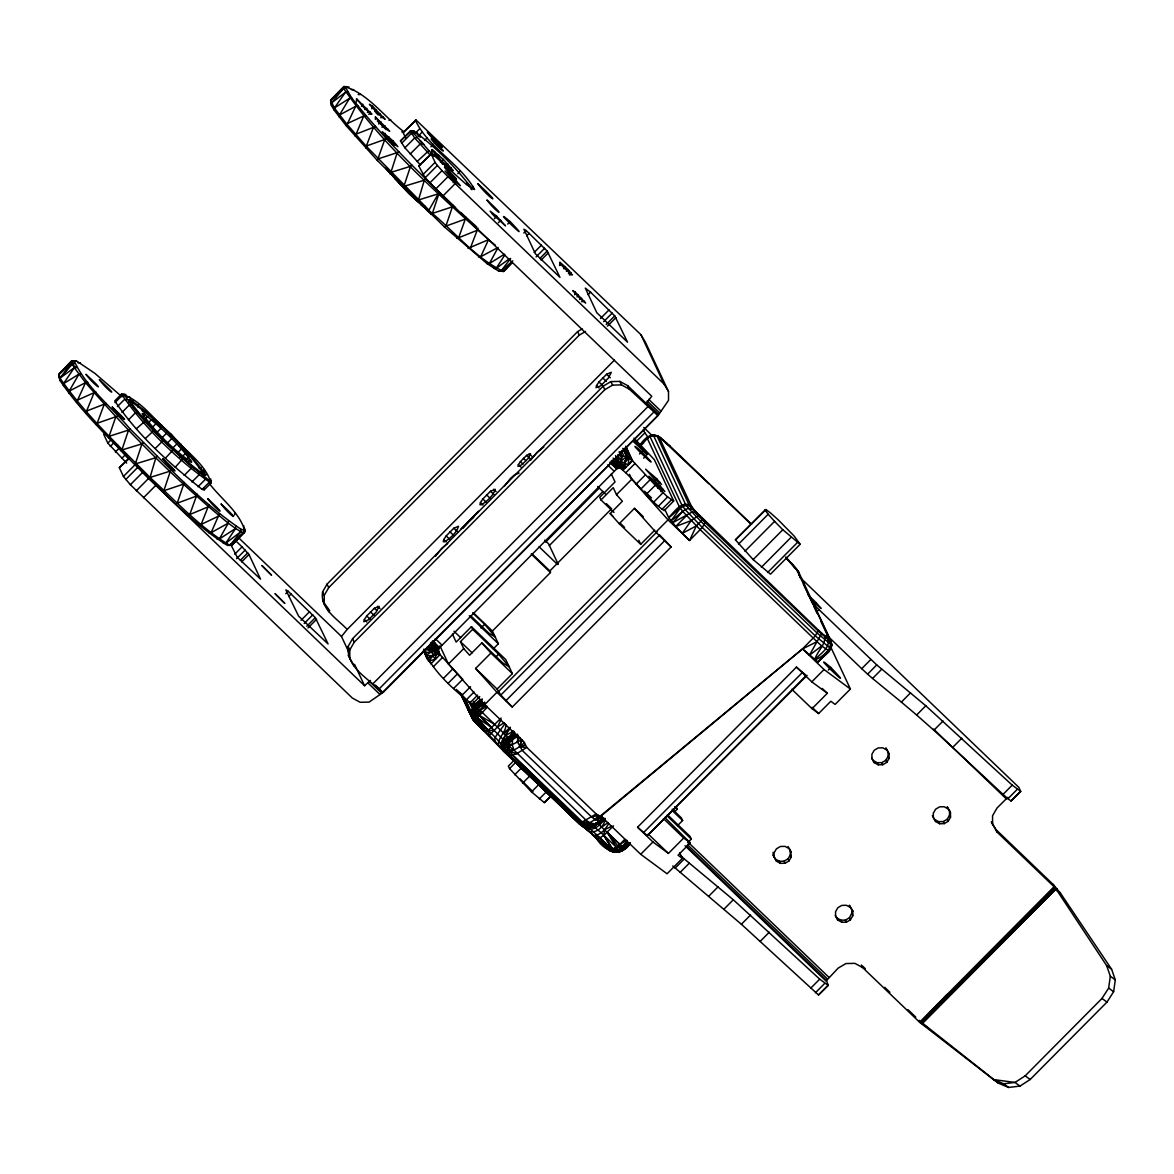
<?xml version="1.0" encoding="UTF-8"?>
<svg xmlns="http://www.w3.org/2000/svg" width="1174" height="1174" viewBox="0 0 1174 1174"><rect width="100%" height="100%" fill="white"/><g stroke="black" fill="none" stroke-linecap="round" stroke-linejoin="round"><path stroke-width="1.5" d="M209.574 483.761C221.24 499.229 239.892 512.334 245.014 531.455L231.997 545.279L227.492 545.411C192.624 523.912 164.756 492.698 134.981 464.889C108.962 437.799 81.167 411.722 59.991 380.508L58.7 374.682L59.654 373.449L71.731 360.858L76.222 360.741L94.786 373.288L121.993 396.753M243.722 528.036L243.722 525.644M130.035 399.336L130.006 401.802L129.037 402.227L129.023 399.791L130.035 399.336C158.578 420.483 185.081 446.135 205.861 474.942L204.863 475.397C176.305 454.25 149.802 428.598 129.023 399.791M512.084 262.844L503.617 271.473L498.583 271.033L487.137 263.68L444.256 226.773L377.368 160.5L346.403 126L334.326 110.356L334.37 108.008L330.657 100.113L343.967 86.568C367.227 92.482 384.544 117.312 403.342 131.268L401.713 131.914M123.945 394.112C146.016 427.307 177.509 455.453 208.972 480.181L208.928 482.617L202.207 489.397C169.848 463.979 137.475 435.026 114.759 400.892L121.48 394.112C141.834 400.085 155.056 421.642 171.419 434.512C183.643 450.244 205.802 463.407 210.953 483.086L204.232 489.852L202.207 489.397M71.731 360.858L71.907 363.192L59.991 378.116C85.482 414.95 118.721 445.665 150.023 477.451C175.806 500.887 199.815 527.464 229.928 545.396L240.905 531.69L240.934 529.239C199.727 501.137 165.519 464.009 130.182 429.082C111.515 406.864 86.157 387.508 74.182 360.844L71.731 360.858L58.7 374.682L59.991 380.508M432.076 152.048L432.12 149.612L443.42 159.517L453.179 170.538L441.453 160.941L432.12 149.612M423.403 650.645L428.51 661.05L435.422 659.289C431.313 654.945 430.462 647.52 434.82 643.029L438.68 648.664L438.489 651.79L440.001 654.681L461.72 678.176M471.889 189.748L471.919 188.515C455.395 166.884 435.642 147.19 413.82 130.93L410.225 131.077L400.451 140.939L404.913 147.807L420.497 165.035M63.455 385.967L63.513 383.649L74.314 367.682L76.736 367.579L72.964 365.305L74.358 363.148L71.907 363.192L58.7 374.682M605.945 845.662C607.34 851.106 613.943 853.028 618.918 852.031L628.912 842.859C624.348 849.565 616.115 851.399 608.675 849.36L589.539 831.676L579.252 823.722L507.139 754.31C499.933 739.253 486.329 728.247 472.961 718.752C468.191 711.84 475.03 703.828 480.298 699.587M464.478 697.473L471.405 712.148L472.961 718.752C469.042 712.677 480.445 707.247 482.705 702.58L475.69 710.417L475.573 714.937L472.799 719.28L474.839 721.907L504.174 751.683L579.354 823.458L502.281 749.261C506.64 756.305 503.778 740.75 502.78 739.18L479.359 715.318L473.65 707.438L474.795 705.134L473.313 701.876M375.357 119.425L375.431 117.004L383.296 126.293L389.68 131.253L375.431 117.004M559.925 265.412L560.013 262.374L559.587 265.485M356.441 101.947L356.544 98.836L364.938 108.756L371.747 114.054L356.544 98.836M515.092 733.28L510.543 738.211L508.665 743.802L510.015 755.513L585.958 828.683C594.176 831.574 600.706 824.295 605.344 818.586M633.975 438.151L654.314 459.621L673.685 500.96L664.22 510.646C647.153 499.229 635.824 480.327 620.092 468.015L621.339 455.219L620.151 451.887M456.304 689.402L460.149 692.924L472.491 718.87L494.093 740.104L503.22 750.612L579.252 823.722L586.134 826.672L587.264 825.85L594.073 826.76L601.161 832.733L603.862 835.316L613.87 851.297L615.734 852.031L613.063 851.913L610.363 849.536L600.296 838.031L590.654 829.416L579.56 822.989L508.063 754.691L512.877 755.293L582.275 821.873C587.925 828.844 602.365 822.636 604.243 818.733C597.287 821.492 591.036 829.196 582.95 824.5L512.877 755.293L509.443 749.981L504.541 749.526L502.766 748.176L501.063 743.832L502.78 739.18L505.554 740.794L509.619 740.941L504.541 749.526L501.547 742.54L504.321 745.108L508.973 746.238L513.977 750.069L586.149 820.274L589.759 822.769L594.66 823.855L599.254 822.622L605.109 818.381M133.088 403.504L133.205 401.112M223.309 543.327L225.672 543.298L235.592 528.491L235.71 526.084M339.374 117.283L339.477 115.037L349.5 98.352L351.877 98.176C382.944 137.769 419.221 172.93 455.541 207.622M69.017 393.349L69.149 391.147L78.907 374.227L81.255 374.022M234.58 515.004L234.712 512.789M518.101 735.438L517.382 741.807L522.298 750.48L591.696 817.06L595.218 819.613L599.811 820.875L603.979 818.557L596.172 813.978L526.788 747.398L516.751 753.693L510.411 751.477L513.977 750.069L512.231 744.786L512.568 739.459L517.294 734.132L510.543 738.211L508.342 737.58L505.554 740.794L504.321 745.108L513.977 731.593M204.922 477.583L204.76 479.946L198.039 486.726M624.157 448.673L627.312 456.95L623.233 465.755C616.306 473.078 621.325 457.376 623.57 455.6L621.53 450.567M203.748 471.552L203.924 469.409M679.731 852.779L682.343 858.385L667.067 873.779L640.696 854.276L600.941 816.135L802.532 648.899L815.284 635.882L818.513 630.203L694.436 510.279L691.589 506.493L659.436 437.873C653.346 430.55 643.939 438.753 640.329 444.638M217.058 539.101L219.333 539.013L228.27 523.164L228.504 520.83M346.403 126L355.634 106.32L357.923 106.027M818.513 630.203L821.888 633.373L817.001 641.679L802.532 648.899L600.398 815.989L589.759 822.769L589.509 825.293L587.264 825.85L593.384 825.014M474.736 721.306C466.093 714.394 477.73 704.488 482.265 699.308L472.051 709.815L473.973 717.05L476.292 718.928L474.839 721.907L461.573 693.937M76.515 402.491L85.541 382.636L87.801 382.328M435.422 659.289L436.024 654.417L435.158 651.335L425.443 652.641L423.814 649.369M138.077 407.261L138.371 404.971M405.881 138.415L403.152 132.603L416.066 120.027L640.931 334.693L645.421 342.236L668.505 391.5L668.534 400.319L658.365 415.097L383.37 692.234L369.091 702.096L360.125 702.287L352.347 698.046L130.373 484.73L123.431 476.453L119.337 467.722L128.714 458.931L117.723 446.868L117.928 445.342M1052.799 884.11L1060.46 893.135L1111.602 969.225L1115.3 979.894L1113.627 991.736L1106.965 1002.112L1030.156 1079.508L1019.986 1086.097L1008.583 1087.447L998.487 1083.22L922.969 1023.523L920.372 1022.642L919.227 1020.323L919.594 1022.231L993.512 1079.566L1003.609 1083.778L1015.011 1082.443L1025.181 1075.839L1101.99 998.443L1108.652 988.068L1110.325 976.225L1106.627 965.571L1052.799 884.11L995.86 829.475L991.355 821.932L997.093 832.117L1054.032 886.737L919.594 1022.231L862.655 967.596L854.877 963.355L845.896 963.561L838.148 968.139L826.54 980.481L828.242 985.412L818.513 994.98L741.381 924.261L672.746 865.957M198.978 472.961L198.655 475.206L191.934 481.986M434.6 151.402L434.277 153.633L450.728 170.597L453.179 170.538M619.887 467.971L616.864 468.675L612.036 464.434C616.423 460.091 623.834 461 627.914 465.3L629.059 457.904L624.994 448.13M208.928 532.864L211.1 532.673L219.509 513.625M355.238 136.301L363.705 115.991L365.892 115.566M85.761 413.145L94.067 392.718L96.209 392.248M626.696 840.246L619.314 844.752L616.658 850.328C608.411 855.567 603.098 841.332 596.73 838.867C604.14 851.033 621.222 858.37 630.012 843.563M334.326 110.356L331.406 105.411L331.406 102.989L343.586 88.344L343.967 86.568L349.016 86.993M351.877 98.176L346.051 88.314L346.433 86.553M120.951 450.537L121.26 449.114M371.806 108.8L372.407 106.071L369.384 104.251L378.307 114.054L385.131 119.352L372.407 106.071M385.233 133.44L384.632 136.169L390.927 142.215L393.099 140.997L397.942 146.721L391.133 141.423L382.21 131.62L393.099 140.997M574.658 294.777L575.245 292.121L572.765 290.624L580.088 298.651L585.665 302.995L575.245 292.121M506.742 745.563L512.568 739.459L517.235 736.758L519.612 737.419L521.711 739.84L508.973 746.238L506.199 753.209L509.237 754.266L507.285 750.259L506.742 745.563L507.726 741.087L509.795 740.442L509.721 737.316L515.004 733.104M791.819 689.299L812.026 708.685L818.616 713.557L830.84 701.245L835.125 704.415L850.402 689.021L824.031 669.532L802.532 648.899L818.029 661.975L829.284 651.232L831.016 648.723L831.706 644.438L830.899 640.887L798.746 572.281L785.655 557.078L798.041 571.122L796.295 568.774L798.746 572.281L799.553 575.832L798.731 574.482M614.428 360.095L347.181 629.425L341.487 636.469L349.177 652.891M364.322 619.593L363.823 621.721L368.533 619.784L376.164 612.08L379.099 606.327L374.389 608.279L366.743 615.968L364.322 619.593L366.787 621.956M443.772 539.541L443.258 541.669L444.799 541.742C450.493 538 456.525 532.967 458.535 526.275L453.824 528.212L446.193 535.916L443.772 539.541L446.223 541.889M480.43 502.589L479.931 504.717L481.472 504.791C487.166 501.049 493.183 496.015 495.208 489.323L490.497 491.26L482.852 498.965L480.43 502.589L482.896 504.937M518.38 464.625L517.969 466.372L521.828 464.787L528.095 458.476L530.501 453.751L526.627 455.351L520.375 461.661L518.38 464.625L520.962 467.105M596.539 385.571L596.04 387.699L600.75 385.762L608.381 378.057L611.316 372.305L606.606 374.257L598.96 381.946L596.539 385.571L599.004 387.934M646.082 403.313L651.775 396.284L435.774 188.985L425.135 177.773L418.78 165.96L431.827 153.456L466.548 184.67L474.619 189.542C459.606 162.76 428.51 148.144 415.376 120.291M145.224 410.739L144.71 412.822L142.069 410.592M199.125 524.749L201.15 524.44L208.957 504.659M191.465 466.562L190.922 468.631L184.201 475.397M499.698 746.679L498.422 744.698C498.025 736.993 506.258 732.576 505.847 724.578M468.382 248.389L470.363 248.052L478.038 228.108M365.657 147.895L373.508 127.144L375.431 126.425M148.731 478.434L150.023 477.451L155.878 457.684L157.125 456.29M511.879 262.448L503.617 271.473C471.581 256.387 449.965 225.07 421.246 204.892L425.443 206.741L417.24 201.018L418.472 199.991L424.328 180.18L425.634 178.844M134.981 464.889L141.995 443.845L143.448 442.657M403.504 187.414L410.518 166.326L412.015 165.182M96.532 425.032L104.266 404.179L106.247 403.548M347.871 92.218L345.435 92.306L334.37 108.008L346.609 123.886L366.141 146.104L428.921 210.117L430.931 214.255L432.37 213.419L439.384 192.301M162.379 491.51L163.861 490.732L170.876 469.659M121.465 451.242L128.538 430.08L130.182 429.082M398.911 151.695L397.223 152.635L390.355 174.046M444.256 226.773L445.885 226.112L452.944 205.215M521.711 739.84L519.451 746.913L513.977 750.069L509.443 749.981M175.542 503.807L177.215 503.191L184.318 482.382M124.649 454.573L125.075 453.296L123.167 451.212M108.536 437.829L115.844 416.741L117.679 415.934M189.308 455.263L189.895 453.575M377.368 160.5L384.779 139.457L386.642 138.693M187.899 514.975L189.762 514.535L197.129 494.151M456.847 238.249L458.652 237.764L465.946 217.263L460.736 212.45M153.368 418.032L152.605 419.896L161.278 428.04L162.335 426.456M852.97 910.848L849.462 917.745L845.485 920.093L840.892 920.196L836.901 918.024L835.36 915.441M182.748 458.696L175.234 467.311M437.843 156.773L438.636 154.939M478.566 256.945L480.694 256.724L488.545 239.672C437.08 192.8 383.179 145.928 343.586 88.344L330.657 100.113L331.406 105.411M751.536 524.294L670.075 446.135L657.763 435.921L656.853 435.657L689.079 504.835L698.31 515.694L702.933 519.275L696.343 525.923L689.534 540.495L668.035 519.862L631.773 479.256L629.44 474.296M596.172 813.978L579.252 823.722L582.172 825.953L588.864 828.066L594.073 826.76L597.874 822.123L588.864 828.066L583.757 827.039L579.618 824.016L583.273 826.701M489.03 735.614L497.424 727.058L500.975 719.691M824.911 636.029C838.544 643.235 824.999 656.457 814.829 659.861C816.781 651.379 825.806 645.04 824.911 636.029L821.888 633.373M378.732 123.989L379.481 122.478M582.906 826.511L589.539 831.676C597.008 833.114 603.289 826.907 605.168 820.112M517.382 741.807L519.612 737.419M487.137 263.68L489.382 263.563L498.099 247.45L480.694 256.724M621.692 468.558L623.233 465.755L617.744 455.219L627.019 456.789L631.979 460.164L655.283 485.244L667.624 496.94L673.685 500.96M644.555 441.424L647.813 437.638L647.182 438.137L679.335 506.757L682.74 511.424L700.232 529.709L817.001 641.679L809.4 655.268L821.712 645.92L829.284 651.232L818.029 661.975L828.125 650.895M428.921 210.117L438.284 193.842L418.472 199.991M347.181 629.425C337.334 618.83 319.783 608.807 322.586 591.872L327.047 584.124L577.608 331.626L582.26 328.881M324.259 604.214L324.229 595.394L328.705 587.646L579.252 335.148L585.459 331.479M348.135 646.404L352.596 638.671L603.157 386.173L610.906 381.594L619.872 381.403L627.65 385.644L658.365 415.097L382.548 692.411C369.267 679.218 346.242 667.712 348.135 646.404L349.779 649.926L349.808 658.746M349.779 649.926L354.255 642.193L604.801 389.695L612.549 385.116L621.53 384.911L629.308 389.152L657.543 415.273M773.167 852.221L773.182 855.23L775.486 859.104L779.477 861.276L784.071 861.173L788.048 858.825L790.337 854.863L790.322 850.343L788.018 846.469M773.182 855.23L776.454 861.173L780.446 863.345L785.039 863.242L789.016 860.894L791.305 856.932L790.322 850.343M871.724 757.978L873.265 760.561L877.257 762.733L881.85 762.63L885.827 760.282L888.116 756.32L888.102 751.8L885.798 747.941L889.07 753.869L889.085 758.389L886.796 762.352L882.819 764.7L878.225 764.802L874.234 762.63L871.93 758.771L871.915 754.236L874.204 750.274L878.181 747.926L882.775 747.823L886.766 750.01M850.402 907.458L846.41 905.286L841.817 905.389L837.84 907.737L835.55 911.699L835.565 916.219L837.869 920.093L841.861 922.25L846.454 922.162L850.431 919.814L852.72 915.852L852.706 911.317L849.433 905.389L852.706 911.317M932.361 815.607L934.68 819.481L938.657 821.653L943.265 821.565L947.242 819.203L949.531 815.24L949.517 810.72L947.198 806.861L950.485 812.79L950.5 817.309L948.21 821.272L944.234 823.62L939.626 823.722L935.649 821.551L933.33 817.676L933.33 813.156L935.619 809.194L939.582 806.846L944.189 806.743L948.166 808.93M180.15 445.636L180.987 444.212M390.106 173.796L390.942 172.373L410.518 166.326M612.036 460.428L616.864 468.675L438.68 648.664L430.814 643M626.989 841.23L617.04 852.295L609.688 849.462L609.908 850.666L607.633 848.949M493.872 268.406L496.22 268.362L504.908 254.802M514.359 735.76L509.721 737.316L505.554 740.794L503.103 738.754L509.868 728.863M505.554 740.794L507.858 737.243L479.623 709.844L473.65 701.421M505.011 723.698L495.076 737.345L494.621 741.293M361.475 106.276L362.825 104.251M374.844 111.574L376.194 109.549M385.145 128.7L380.259 123.652L381.315 122.067M173.253 449.774L165.475 458.124M387.669 138.943L389.02 136.918M563.843 268.787L565.164 266.806L560.013 262.374M577.036 296.934L578.356 294.953M435.554 556.153L441.703 548.361L447.734 543.489M462.805 528.417L478.493 511.262L460.854 529.048M504.292 486.315L510.397 478.537L514.359 474.986L519.069 473.049M530.619 460.355L536.767 452.548L543.856 447.015M608.602 823.737C605.49 829.284 600.648 835.096 593.853 835.55L587.117 830.018M424.915 652.935C435.011 673.48 455.013 690.855 472.021 704.195M471.434 715.67L473.342 718.018L476.673 718.444L472.051 709.815L475.675 705.398L474.795 705.134M830.913 648.033L818.483 661.3M691.134 520.64L682.299 533.319L689.534 540.495L702.287 527.478L705.515 521.799L698.31 515.694L691.134 520.64L675.784 526.451L668.637 517.543L664.807 509.369M612.725 851.576L609.966 849.771L614.883 847.936L618.918 852.031L622.469 850.622L630.453 843.035M599.811 820.875L605.124 819.114L599.811 820.875L603.524 818.219L595.218 819.613L598.212 815.372L591.696 817.06M477.422 707.511L474.545 709.052L473.518 713.117L475.573 714.937L484.979 704.987M680.245 508.239L670.985 520.904L685.161 509.56L688.522 508.342L693.937 509.677L689.798 505.994C680.861 503.543 675.388 513.772 668.637 517.543C674.302 512.084 682.432 499.067 691.589 506.493M627.283 841.479L622.954 847.261L628.633 842.624M498.583 271.033L501.004 271.018L510.631 258.441M481.575 700.496L476.776 706.763L482.411 702.257M58.715 377.133L59.654 375.915M229.928 545.396L244.075 532.688L244.999 529.019M627.914 465.3L631.979 460.164L625.874 446.942M594.073 826.76L599.958 821.345M621.105 468.25L623.233 465.755L625.595 467.634L621.912 468.675L623.233 465.755L620.268 464.787M428.51 661.05L433.045 655.84L435.158 651.335L438.43 651.086M463.935 697.312L472.183 715.171L476.673 718.444L487.254 707.232M613.87 851.297C620.254 852.016 626.564 848.641 630.13 843.343M682.74 511.424L672.614 522.797L691.897 512.172L696.402 512.48L691.75 508.474L694.436 510.279M513.918 731.387L508.342 737.58L503.103 738.754M629.059 457.904L624.597 462.791L625.595 467.634M343.967 86.568L330.657 100.113M641.195 443.816L647.079 437.432M162.203 440.382L163.289 439.223M431.313 213.551L408.757 193.05L401.552 185.712L402.198 185.022M231.997 545.279L245.014 531.455L237.089 538.352M583.757 827.039L590.889 826.467L597.874 822.123M202.618 473.151L203.073 473.944L204.628 472.315L202.207 472.418M920.372 1022.642L947.169 994.437L920.944 1022.965L923.395 1023.904L922.28 1023.699L1055.47 889.466L1060.46 893.135L1055.118 888.733L920.944 1022.965L922.969 1023.523M628.971 842.888L623.981 848.083L630.13 843.049M170.303 435.671L171.419 434.512M440.338 162.085L441.453 160.941L442.892 163.817M597.199 822.827L619.828 844.444L624.847 839.249M114.979 402.653L121.7 395.887L124.15 395.829M117.415 406.571L124.136 399.791L126.528 399.63M121.979 412.426L128.7 405.646L130.96 405.323M416.066 120.027L403.152 132.603M401.581 143.331L411.355 133.469L413.776 133.366L433.749 156.083M128.406 419.925L135.127 413.16L137.211 412.632M126.645 463.114L107.803 443.097L111.471 439.399M415.801 132.706L419.47 129.008M404.913 147.807L414.686 137.945L416.975 137.651M110.268 446.428L113.937 442.745M418.267 136.037L421.936 132.339M142.274 416.931L144.769 414.407C161.968 428.378 178.609 443.801 191.655 461.778L191.509 462.453C172.754 449.187 155.496 432.149 142.171 413.468L144.769 414.407M145.165 419.059L147.66 416.55M136.404 428.715L144.989 421.173M410.21 154.014L419.998 144.167L422.068 143.624M115.375 452.034L119.044 448.336M424.592 140.41L427.028 137.945M147.704 423.462L151.461 419.676M121.729 458.403L125.398 454.705M152.238 427.453L155.981 423.667M430.946 146.779L433.397 144.314M417.093 161.513L428.671 150.815M145.561 438.328L153.897 430.52M119.337 467.722L129.125 457.875M431.827 153.456L418.78 165.96M157.272 432.091L161.014 428.319M123.431 476.453L135.656 464.126M422.86 174.677L435.084 162.364L431.005 153.647M161.322 438.46L166.326 433.411M155.408 448.307L163.48 440.221M125.691 479.55L137.916 467.223L136.404 465.168M425.135 177.773L437.359 165.461L435.084 162.364M166.664 443.757L171.668 438.709M130.373 484.73L142.597 472.418L137.916 467.223M429.801 182.953L442.026 170.641L437.359 165.461M173.033 447.764L176.79 443.977M136.331 490.761L148.555 478.449L364.571 685.733L370.47 680.421M435.774 188.985L447.984 176.672L664 383.957L668.505 391.5M177.7 452.738L181.456 448.952M457.801 173.664L460.237 171.199M453.223 182.601L455.673 180.136L445.049 170.993L453.751 180.547L460.399 185.712L455.673 180.136M181.677 457.2L185.433 453.413M143.536 497.717L155.76 485.405M442.98 195.955L455.189 183.628M186.05 459.665L188.559 457.156M188.163 462.497L190.658 459.973M470.745 188.955L473.181 186.49M494.357 218.775L496.807 216.31L505.51 225.878L492.185 213.756M498.334 222.752L500.784 220.286M507.74 224.073L510.176 221.607C539.277 252.087 485.684 201.018 510.176 221.607M523.78 233.054L526.231 230.588L547.201 251.075L559.969 277.372L535.403 253.804L523.868 229.165L526.231 230.588M526.744 235.769L529.181 233.303M234.697 554.245L242.035 546.864L248.991 554.51L260.54 579.134L237.207 557.239L230.588 544.076M534.141 252.483L541.463 245.087M236.649 558.663L245.205 550.034M536.092 256.886L544.648 248.272M240.421 560.233L247.758 552.837M539.864 258.456L547.201 251.075M241.668 561.906L248.991 554.51M541.097 260.129L548.434 252.733M285.752 593.75L288.202 591.285L315.322 617.656L328.089 643.954L298.622 616.159L285.84 589.862L288.202 591.285M288.716 596.451L291.167 594M588.159 294.689L590.595 292.223L614.75 315.879L627.532 342.177L596.818 312.724L585.283 288.085L590.595 292.223M301.028 620.298L309.584 611.669M600.472 318.521L609.027 309.907M304.213 623.467L312.768 614.853M603.641 321.705L612.197 313.076M306.766 626.27L315.322 617.656M606.195 324.508L614.75 315.879M307.999 627.943L316.554 619.314M607.428 326.167L615.983 317.552M372.73 683.972L647.725 406.835M378.659 689.387L653.654 412.25M635.677 442.128L644.849 432.898L643.367 429.728M640.05 445.328C644.35 439.854 652.333 431.592 659.436 437.873L656.853 435.657L661.358 438.445M641.679 444.829L643.968 442.525M545.602 542.08L599.268 487.988M436.992 648.239L440.001 654.681L430.843 663.912L428.583 659.084M639.522 454L641.811 451.682C672.071 483.38 616.335 430.256 641.811 451.682M549.285 545.602L602.952 491.524M500.828 695.067L659.7 534.948L671.161 546.923L512.29 707.042L500.828 695.067L497.101 689.05L512.378 673.656L505.818 659.671L471.434 626.667L456.158 642.075L452.416 634.107M433.382 666.7L442.539 657.455M625.874 472.696L635.031 463.466M472.667 629.308L498.642 654.226L509.457 667.008L502.721 662.943L481.839 642.912L469.615 655.224L463.715 648.62L460.443 641.635L472.667 629.308L471.434 626.667M613.987 512.436L601 499.977L613.224 487.665L616.497 494.665L622.381 501.254L610.172 513.581L619.226 523.721L640.696 544.325L654.71 530.208M643.66 458.139L645.949 455.82M480.958 628.017L484.627 624.319L472.931 613.107M525.174 745.138L519.451 746.913L524.47 742.76L522.004 740.148L519.451 746.913L526.788 747.398L524.47 742.76L484.701 704.62L448.439 664.014L463.715 648.62M616.497 494.665L631.773 479.256M611.096 509.223L549.755 571.034L550.459 572.53L492.405 631.04L498.363 643.748L493.271 648.884M443.625 678.19L452.782 668.945M636.117 484.187L645.289 474.956M448.277 683.165L457.434 673.92M640.769 489.162L649.941 479.931M654.373 481.002L656.662 478.698L645.612 469.189L654.666 479.139L661.578 484.51L656.662 478.698M453.619 688.478L462.791 679.232M646.111 494.474L655.283 485.244M512.29 707.042L496.925 692.308L475.617 668.446L490.908 653.052L481.839 642.912M619.226 523.721L634.503 508.327L643.352 516.809M657.689 484.642L659.979 482.338M657.675 488.046L659.964 485.728L648.914 476.218L657.968 486.168L664.88 491.539L659.964 485.728M496.191 656.692L498.642 654.226M660.977 491.686L663.281 489.367M461.397 695.933L470.554 686.687M653.889 501.929L663.061 492.698M465.961 700.174L473.988 692.088M658.467 506.17L667.624 496.94M469.6 703.226L477.613 695.155M662.092 509.237L671.264 499.992M471.728 704.649L479.74 696.564M484.701 704.62L496.925 692.308M671.161 546.923L655.811 532.189L668.035 519.862M498.348 691.735L657.235 531.617M485.126 705.134L477.789 712.354L479.168 715.524L491.554 727.44L501.122 718.033M686.467 515.665L675.784 526.451L682.299 533.319L696.343 525.923M505.921 700.673L664.807 540.554M514.476 759.93L508.357 766.094L509.545 768.618L531.514 791.892L544.31 802.62L551.369 796.031M735.438 539.849L765.081 509.986L765.991 509.575L770.716 513.111L778.142 519.774L794.123 536.019L800.14 544.281L770.496 574.159L753.165 559.602L735.438 539.849L765.991 509.575M509.545 768.618L515.65 762.454M738.534 544.105L768.178 514.241L765.081 509.986M514.696 774.781L522.019 767.4M744.932 551.237L774.576 521.373L768.178 514.241M522.621 783.175L529.958 775.794M753.165 559.602L782.809 529.738L800.14 544.281M531.514 791.892L538.851 784.496M761.354 567.291L790.982 537.428M539.336 798.907L546.673 791.511M767.605 572.545L797.249 542.667M544.31 802.62L551.633 795.224M813.89 604.977L816.179 602.673L808.196 595.013M816.62 611.889L818.909 609.57L876.758 664.924L925.802 705.779L1012.223 785.142L1020.749 791.423L1018.827 787.343L799.611 577.021M608.147 849.316L597.713 839.205L603.862 835.316L613.503 825.85M637.57 827.23L796.456 667.111L806.259 675.564L647.373 835.683L637.57 827.23L652.92 841.963L668.417 853.41L683.694 838.016L690.283 842.888L678.058 855.215L682.343 858.385M814.829 659.861C819.745 653.801 832.014 647.417 827.23 637.908M643.484 832.659L802.37 672.541M807.081 675.373L647.373 835.683M674.845 811.616L677.281 809.15L676.048 806.523M640.696 854.276L652.92 841.963M796.456 667.111L811.806 681.845L824.031 669.532M828.316 670.075L830.854 667.507C862.274 700.423 804.395 645.26 830.854 667.507M677.515 825.645L682.608 820.509L681.36 817.867L672.276 809.15M812.026 708.685L827.303 693.291L822.255 688.448M687.626 842.756L691.295 839.072L690.063 836.431L667.58 814.859M826.628 635.017L861.716 668.681L870.873 659.436M675.094 868.158L684.266 858.913L733.31 899.768L819.716 979.145L828.242 985.412M861.716 668.681L867.601 674.155L876.758 664.924M680.069 872.458L689.241 863.228M867.601 674.155L872.561 678.469L881.733 669.224M708.861 896.1L718.033 886.854M872.561 678.469L901.353 702.096L910.525 692.865M724.138 908.999L733.31 899.768M901.353 702.096L916.63 715.01L925.802 705.779M741.381 924.261L750.553 915.016M916.63 715.01L933.873 730.257L943.045 721.027M760.136 941.445L769.308 932.2M933.873 730.257L952.628 747.456L961.799 738.211M810.559 988.376L819.716 979.145M952.628 747.456L1003.051 794.387L1012.223 785.142M1007.776 797.351L997.034 808.006L992.558 815.754L992.588 824.574M815.46 992.734L824.618 983.489M1003.051 794.387L1007.952 798.731L1017.11 789.5M818.513 994.98L827.685 985.734M1007.952 798.731L1011.005 800.991L1020.177 791.746M1020.749 791.423L1011.005 800.991M1054.032 886.737L1053.548 884.947L1054.78 888.131L920.944 1022.965L1055.47 889.466M503.939 733.838L510.323 727.44M623.702 847.907L607.134 832.263L620.386 849.257L621.413 850.152L623.702 847.907L624.861 848.685M442.084 160.838L443.42 159.517M640.564 444.711L647.813 437.638M59.654 373.449L62.222 371.145M467.81 522.048L473.65 517.485M503.529 733.368L510.25 727.366M586.413 827.288L581.79 825.278L582.95 824.5L589.509 825.293L594.66 823.855L593.824 824.808L599.254 822.622L602.174 820.024M517.763 734.953L512.568 739.459L510.543 738.211M501.004 271.018L512.803 260.848M625.038 848.479L621.648 850.901L624.891 848.655M475.206 704.738L482.118 699.117M619.314 844.752L614.883 847.936L622.088 846.542M597.757 824.104L604.052 819.217M477.627 707.717L484.818 702.199L477.95 708.069L484.891 704.136M225.672 543.298L240.905 531.69L244.075 532.688L243.987 530.208L240.934 529.239M331.406 102.989L345.435 92.306M496.22 268.362L508.885 259.102M71.907 363.192L74.314 367.682L59.991 378.116L72.304 364.116L74.358 363.148M601.631 827.215L608.059 822.563M595.145 824.662L597.317 823.091L595.761 825.542L595.145 824.662L591.901 825.586M219.333 539.013L235.592 528.491L240.905 531.69M476.028 705.897L473.65 707.438L472.55 711.693L471.405 712.148M497.424 727.058L504.101 722.773M334.37 108.008L349.5 98.352M381.902 127.174L383.296 126.293M160.251 425.839L161.63 424.959M438.988 652.979L427.189 658.746L425.927 655.312L431.871 651.57L438.416 650.866L427.365 647.226M489.382 263.563L504.38 254.23M63.513 383.649L78.907 374.227L81.417 374.227M708.832 483.732L659.788 437.344L666.7 442.98M178.962 445.68L180.605 444.682M595.996 823.737L599.254 822.622M619.975 851.414L618.918 852.031L621.325 851.003M505.539 735.628L513.449 731.064M487.005 706.264L480.034 710.255L480.401 714.218L477.789 712.354M364.732 109.534L366.904 108.331M380.273 113.629L378.101 114.847L375.929 112.66M383.443 126.836L385.131 125.882M566.396 271.341L568.51 270.152C578.547 281.246 561.524 266.483 559.587 262.477M579.574 299.487L581.688 298.299M437.359 649.516L438.915 652.817L436.024 654.417L440.001 654.681M211.1 532.673L228.27 523.164L235.592 528.491M387.171 169.1L395.212 178.888L401.552 185.712L402.242 185.331M339.477 115.037L355.634 106.32M69.149 391.147L85.541 382.636C129.184 433.191 176.643 480.753 228.27 523.164M611.845 826.07L604.537 829.813L603.862 835.316L613.048 849.991L611.067 851.238L609.966 849.771M201.15 524.44L219.156 515.856M346.609 123.886L363.705 115.991M330.686 102.564L332.169 101.903M76.75 400.422L94.067 392.718M189.762 514.535L208.444 506.742M446.149 165.02L448.013 164.257M516.751 753.693L510.015 755.513L507.139 754.31L501.415 748.043L501.063 743.832M458.652 237.764L477.495 230.163M355.575 134.335L375.548 126.557M86.142 411.223L104.266 404.179M181.251 448.101L186.96 454.133L188.867 453.428M703.182 519.524L702.375 519.818L818.425 631.201L830.987 641.444L831.794 645.084L831.016 648.723L815.284 635.882L702.287 527.478L685.161 509.56L681.83 504.996L649.574 435.671L654.256 435.172L659.788 437.344M177.215 503.191L196.44 496.088M104.413 434.116L103.723 434.365L107.803 443.097M179.842 457.302L181.515 456.701M595.218 819.613L602.086 817.119L600.941 816.135M445.885 226.112L465.212 219.156M366.141 146.104L384.779 139.457M589.759 822.769L582.95 824.5L589.759 822.769L582.964 821.595L585.4 824.045L581.159 822.24L510.015 755.513M97.06 423.271L115.844 416.741M426.91 657.968L433.045 655.84L425.927 655.312L423.623 650.484L427.189 658.746M163.861 490.732L183.452 484.143M432.37 213.419L452.034 206.947M378.028 158.901L397.223 152.635M109.241 436.273L128.538 430.08M150.023 477.451L169.819 471.244M122.36 449.862L141.995 443.845M404.546 186.196L424.328 180.18M136.067 463.715L155.878 457.684M617.04 852.295L617.862 852.045M388.932 120.262L390.751 119.777M399.028 182.117L401.552 185.712L407.114 190.247L398.764 181.955M382.548 692.411L383.37 692.234M367.345 112.41L370.162 111.912M380.714 117.708L383.546 117.209M385.997 129.639L388.198 129.243M396.357 144.578L393.539 145.077L391.793 143.169M568.436 273.571L571.18 273.087M581.614 301.718L584.373 301.248M475.69 710.417L479.623 709.844M449.231 168.513L451.491 168.19L448.996 168.249M430.271 155.188L414.686 137.945L410.225 131.077L413.82 130.93M400.451 140.939L411.414 130.93L413.659 132.354M198.92 467.912L201.238 467.648M468.25 248.272L488.545 239.672L495.369 245.234M74.182 360.844L76.222 360.741M414.789 133.058L417.078 132.97M127.687 397.252L129.962 397.164M368.607 114.127L371.747 114.054M569.419 274.907L572.486 274.848M351.378 89.664L353.726 89.62M78.042 362.854L80.419 362.81M343.586 88.344L346.051 88.314M203.395 474.971L205.861 474.942L203.073 473.944M125.912 394.567L121.48 394.112C144.945 428.143 176.922 459.474 210.953 483.086L210.733 478.904M494.298 730.213L484.348 731.035L474.795 721.702L485.332 731.373L473.342 718.018L472.183 715.171M615.734 852.031L613.063 851.913L614.119 852.031M425.927 655.312L425.428 649.031L438.357 650L429.743 645.098M427.497 646.669L438.592 649.002L430.682 643.249M501.415 748.043L502.766 748.176L504.189 751.565M430.506 212.039L429.112 211.863L427.028 209.016M659.348 437.418L657.763 435.921L659.935 437.52M829.24 638.92L830.987 641.444L796.045 568.392M479.168 715.524L475.573 714.937L478.376 716.433L474.678 716.081L471.493 713.616L463.715 697.136M1055.118 888.733L1057.158 889.1L1054.78 888.131M414.305 197.966L417.548 200.578M208.972 480.181L210.938 480.621M430.227 644.042L433.397 644.908M508.665 743.802L512.231 744.786M654.256 435.172L653.199 434.864L685.455 504.13L688.522 508.342L704.312 524.837L817.309 633.256L831.794 645.084L829.402 639.537M431.533 642.061L434.82 643.029M670.075 446.135L666.45 443.126M700.027 516.34L694.67 511.805L697.062 513.214M593.853 835.55L600.296 838.031L611.977 849.14M438.915 652.817L435.158 651.335L438.489 651.79L436.963 648.562L439.237 653.61L436.024 654.417L439.384 653.83L437.095 648.914M425.428 649.031L431.871 651.57M460.252 692.704L472.418 718.635L475.338 720.278M613.107 848.875L616.658 850.328L615.381 848.142L621.105 845.618L619.828 844.444M621.413 850.152L622.469 850.622M611.507 849.257L613.048 849.991L603.862 835.316L616.262 847.202L607.134 832.263M818.425 631.201L824.119 635.339L825.058 637.291L826.643 637.438L828.037 639.757L828.389 638.671L830.077 641.195L828.653 638.832M477.422 717.505L487.9 730.199L473.342 718.018L487.9 730.199L491.554 727.44L474.678 716.081L487.9 730.199L489.338 735.276M662.767 439.81L663.677 440.323M479.359 715.318L494.753 724.446M424.372 207.46L426.514 208.414M198.362 471.728L204.1 474.501C184.45 446.369 158.27 421.495 130.637 401.024L130.109 402.506L134.012 408.244L157.756 434.409M395.212 178.888L397.839 180.693M401.552 185.712L411.208 194.796M692.528 507.946L689.079 504.835M1106.627 965.571L1111.602 969.225M1110.325 976.225L1115.3 979.894M1108.652 988.068L1113.627 991.736M1101.99 998.443L1106.965 1002.112M1025.181 1075.839L1030.156 1079.508M1019.986 1086.097L1015.011 1082.443L993.512 1079.566L998.487 1083.22M922.28 1023.699L927.269 1027.367M1003.609 1083.778L1008.583 1087.447M811.806 681.845L827.303 693.291M392.674 175.043L390.267 173.18L393.921 176.335M435.04 217.205L409.271 194.003L385.659 168.249M194.429 468.675L179.417 455.483M558.208 802.194L561.964 805.379M465.946 217.263L476.703 226.905M817.001 641.679L821.712 645.92M496.807 216.31L490.16 211.144L494.885 216.735M377.294 120.937L380.259 123.652M634.664 441.131L647.578 454.602L633.212 441.439M651.511 497.937L644.555 491.202M532.893 791.672L520.009 778.876M547.099 792.098L528.858 774.356M680.729 855.626L684.266 858.913M592.18 834.582L606.899 848.45L604.698 844.678M174.427 450.801L166.723 443.376M648.723 399.351L661.006 411.135M647.256 401.009L659.539 412.793M646.287 402.462L658.57 414.246M606.606 374.257L610.289 377.793M602.644 377.808L606.327 381.345M711.459 486.256L750.876 524.074M598.96 381.946L602.644 385.483M643.778 427.512L653.023 436.376M933.565 729.083L1006.191 798.775M609.746 462.218L616.644 468.852M607.604 464.948L614.193 471.258M597.595 486.491L605.535 494.107M606.371 503.69L611.669 508.768M610.172 513.581L612.769 516.076M620.606 523.589L624.524 527.346M812.085 707.306L818.616 713.557M529.239 453.692L531.807 456.158M526.627 455.351L530.487 459.049M523.384 458.256L525.967 460.736M520.375 461.661L522.944 464.126M493.667 489.25L496.118 491.613M544.721 540.157L548.669 543.944L558.178 564.239M490.497 491.26L494.181 494.797M486.535 494.812L490.218 498.348M539.145 546.835L557.591 564.533M482.852 498.965L486.535 502.501M532.115 553.923L550.562 571.621M531.206 554.055L550.459 572.53M453.824 528.212L457.508 531.749M449.877 531.763L453.56 535.3M446.193 535.916L449.877 539.453M862.714 966.202L865.297 968.682M884.712 987.305L889.877 992.279M908.001 1009.655L915.764 1017.11M473.151 612.549L492.405 631.04M674.683 806.67L677.281 809.15M470.525 615.587L488.707 633.035L495.443 637.1L484.627 624.319M469.262 615.822L498.363 643.748M672.012 810.354L682.608 820.509M666.627 815.402L691.295 839.072M690.283 842.888L664.792 817.412M490.908 653.052L512.378 673.656M663.486 818.63L683.694 838.016M688.991 843.079L828.976 977.37M687.524 844.737L827.509 979.028M686.555 846.175L826.54 980.481M685.029 845.764L826.335 981.332M453.986 631.23L460.604 637.57M460.443 641.635L472.124 652.847M475.617 668.446L497.101 689.05M648.209 834.024L668.417 853.41M435.261 638.641L441.85 644.952M432.516 640.828L439.428 647.446M377.558 606.268L380.009 608.616M374.389 608.279L376.839 610.627M370.426 611.83L374.11 615.367M366.743 615.968L370.426 619.505M503.22 750.612L580.323 824.588M322.615 600.692L329.747 610.759M238.41 537.575L341.487 636.469M235.886 540.965L242.035 546.864M375.387 685.132L381.521 691.031M369.208 681.228L381.491 693.012M367.623 682.652L379.906 694.436M402.726 185.741L405.999 188.97M565.164 266.806L568.51 270.152M812.115 601.044L821.096 608.484L816.179 602.673M812.936 603.612L818.909 609.57M160.28 436.977L164.14 440.837M442.026 170.641L447.984 176.672M142.597 472.418L148.555 478.449M774.576 521.373L782.809 529.738M786.463 558.325L798.041 571.122M125.075 453.296L127.188 455.541M420.923 204.261L423.168 206.727M472.931 719.457L474.766 721.467L461.411 694.92M186.96 454.133L189.219 456.657M634.503 508.327L655.811 532.189M115.067 443.684L117.723 446.868M85.541 382.636L74.314 367.682M414.481 198.068L416.183 200.27M791.525 563.124L793.169 565.31M794.152 566.073L796.089 568.627M644.849 432.898L648.547 437.902M600.296 838.031L608.675 849.36M796.999 569.86L798.746 572.281M613.122 458.065L619.168 467.912L617.744 455.219M788.561 560.013L789.515 561.421M791.291 852.412L788.987 848.538L784.995 846.366L780.402 846.469L776.425 848.817L774.136 852.779L774.15 857.299M348.164 655.239L354.313 666.289M469.174 701.891L472.594 708.348L469.585 701.876M469.277 701.949L472.594 708.348M472.036 703.578L473.636 706.821L472.212 703.475M619.124 451.931L620.723 455.219L619.549 451.755M407.672 190.804L408.757 193.05M461.485 694.656L474.017 720.851L461.91 695.008M995.86 829.475L997.093 832.117M949.517 810.72L950.485 812.79M949.531 815.24L950.5 817.309M947.242 819.203L948.21 821.272M943.265 821.565L944.234 823.62M938.657 821.653L939.626 823.722M934.68 819.481L935.649 821.551M888.102 751.8L889.07 753.869M888.116 756.32L889.085 758.389M803.383 583.992L812.569 603.597M814.096 606.87L817.163 613.4M820.993 621.574L827.875 636.279M885.827 760.282L886.796 762.352M830.223 645.949L850.402 689.021M881.85 762.63L882.819 764.7M877.257 762.733L878.225 764.802M873.265 760.561L874.234 762.63M640.931 334.693L664 383.957M627.65 385.644L629.308 389.152M619.872 381.403L621.53 384.911M610.906 381.594L612.549 385.116M852.72 915.852L851.737 909.263M577.608 331.626L579.252 335.148M603.157 386.173L604.801 389.695M849.462 917.745L850.431 919.814M625.713 446.193L632.507 460.678L623.335 469.923L621.824 466.694M845.485 920.093L846.454 922.162M622.763 448.38L626.637 456.657L624.597 462.791L627.019 456.789L623.922 448.541M840.892 920.196L841.861 922.25M861.408 964.969L862.655 967.596M836.901 918.024L837.869 920.093M790.337 854.863L791.305 856.932M611.302 473.988L615.044 481.942L599.753 497.35L601 499.977M638.788 540.231L640.696 544.325M788.048 858.825L789.016 860.894M784.071 861.173L785.039 863.242M779.477 861.276L780.446 863.345M775.486 859.104L776.454 861.173M412.69 131.062L413.776 133.366M439.912 645.803L448.439 664.014M469.409 710.329L474.839 721.907M327.047 584.124L328.705 587.646M352.596 638.671L354.255 642.193M322.586 591.872L324.229 595.394M354.563 664.381L364.571 685.733M327.12 608.235L328.764 611.757M463.715 697.605L471.654 716.331L462.101 695.155L472.242 718.092L461.734 695.023M461.089 693.907L472.418 718.635L461.089 693.687M423.961 649.369L425.443 652.641M461.426 693.717L472.799 719.28M615.543 455.571L619.49 467.868L620.415 461.558L626.637 456.657L624.113 449.803M441.453 160.941L442.495 164.184M611.126 461.118L612.036 464.434M613.019 459.885L613.87 463.026L618.008 468.074L615.954 462.057L615.646 457.2M204.027 488.091L204.232 489.852M431.694 149.92L431.694 152.327M416.653 133.308L420.204 136.874L416.653 133.308M427.424 132.163C437.711 146.324 455.219 157.595 427.424 132.163M420.116 140.704L423.667 144.27L420.116 140.704M431.328 138.943C439.56 150.272 453.56 159.282 431.328 138.943M444.52 167.09C452.738 178.419 466.753 187.429 444.52 167.09M466.504 183.188L470.07 186.739L466.504 183.188M477.847 183.672C488.135 197.819 505.642 209.089 477.847 183.672M487.063 200.152C495.281 211.481 509.281 220.492 487.063 200.152M86.069 374.433C94.507 386.041 108.844 395.271 86.069 374.433M99.438 379.73C107.876 391.338 122.228 400.569 99.438 379.73M112.264 407.099C120.702 418.707 135.054 427.952 112.264 407.099M162.687 458.594C171.125 470.202 185.477 479.447 162.687 458.594M207.798 498.759C216.236 510.367 230.588 519.612 207.798 498.759M221.182 504.057C229.605 515.665 243.957 524.895 221.182 504.057M262.007 565.633L271.502 575.143L262.007 565.633M275.2 593.795L284.695 603.289L275.2 593.795M360.374 94.302L358.202 94.478L360.462 94.36"/></g></svg>
